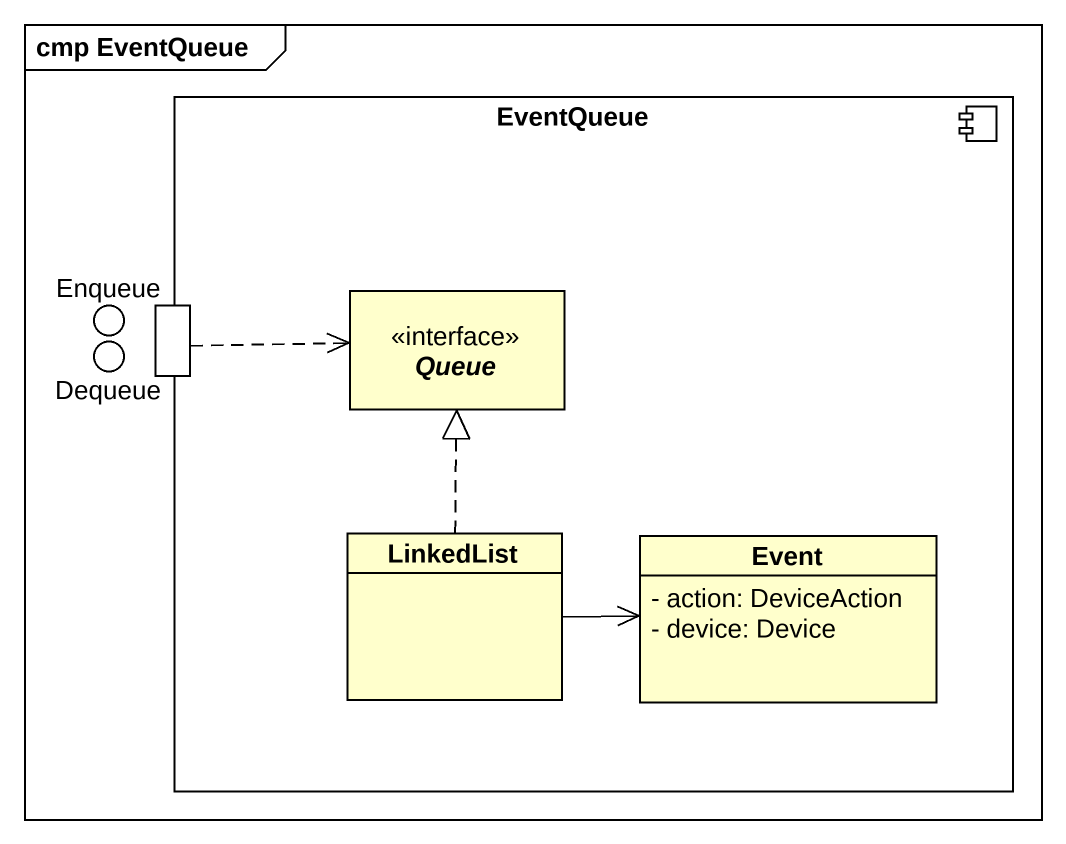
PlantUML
@startuml
mainframe cmp EventQueue
allowmixing
hide circle
hide empty members
skinparam classAttributeIconSize 0
component EventQueue {
  port " " as port1
  interface "Queue" as Queue_
  class LinkedList
  class Event {
    - action: DeviceAction
    - device: Device
  }
}
() Dequeue
() Enqueue
port1 .right.> Queue_
LinkedList .up.|> Queue_
LinkedList -right-> Event
@enduml
